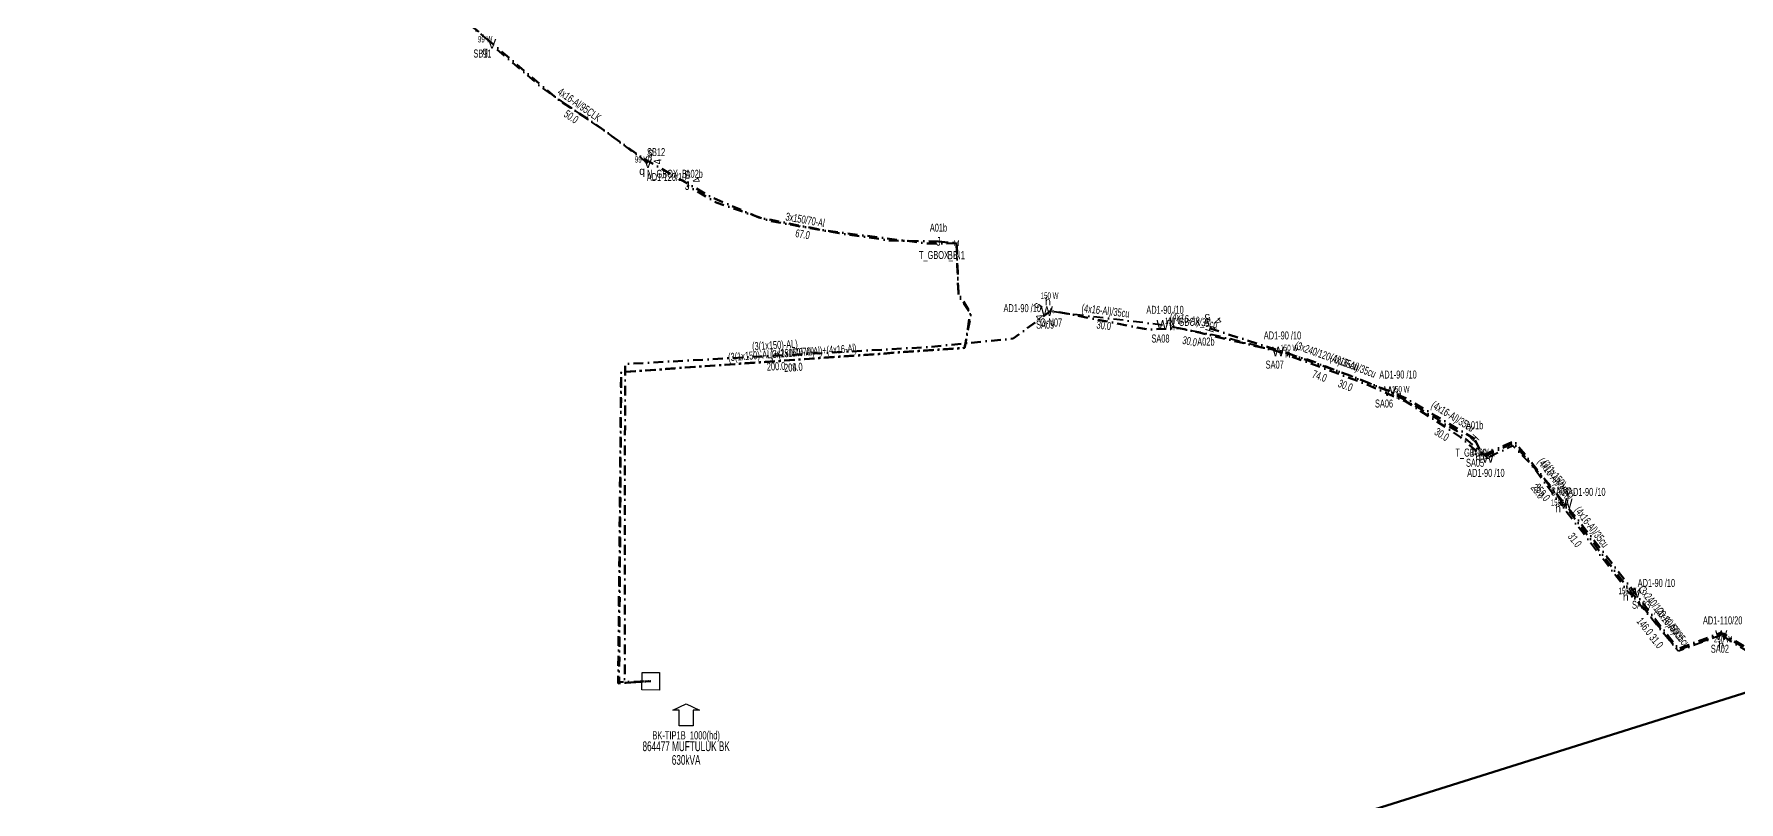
# Model space of a CAD drawing. Header units: millimetres. Extents: x 573825 to 575716, y 4090915 to 4092713.
# Drawn here: x 574848 to 575284.8, y 4091737.3 to 4091934 of the extents above; entities that cross this region are included whole.
import ezdxf
from ezdxf.enums import TextEntityAlignment as Align

# ---------------------------------------------------------------- set-up
doc = ezdxf.new("R2010")
doc.units = ezdxf.units.MM
doc.linetypes.add('DASHDOT', pattern=[5, 2.5, -1.25, 0, -1.25])
for name, color, linetype, lineweight in [('DIREK_AYD_MEVCUT', 190, 'Continuous', 25), ('DIREK_AYD_YENI', 152, 'Continuous', 25), ('DIREK_BOX_MEVCUT', 5, 'Continuous', 25), ('DIREK_BOX_YENI', 5, 'Continuous', 25), ('HAT_AYD_YERALTI_MEVCUT', 150, 'DASHDOT', 40), ('HAT_AYD_YERALTI_YENI', 4, 'DASHDOT', 40), ('HAT_BOX_YERALTI_MEVCUT', 192, 'DASHDOT', 50), ('HAT_BOX_YERALTI_YENI', 5, 'DASHDOT', 50), ('HAT_ENH_HAVAI_MEVCUT', 6, 'Continuous', 70), ('HAT_OG_YERALTI_MEVCUT', 48, 'DASHDOT', 70), ('HAT_OG_YERALTI_YENI', 1, 'DASHDOT', 70), ('NODE_OG_MEVCUT', 5, 'Continuous', 25), ('NODE_OG_YENI', 5, 'Continuous', 25), ('TRAFO_MEVCUT', 5, 'Continuous', 30)]:
    doc.layers.add(name, color=color, linetype=linetype, lineweight=lineweight)
doc.layers.add('GER_DUS_NOD_ISIM', color=5, linetype='Continuous')
doc.layers.add('LAMBA_GUCU', color=4, linetype='Continuous')
doc.styles.add('Direk', font='B_CAD')
doc.styles.get("Standard").update_dxf_attribs({"font": 'Arial'})

# ---------------------------------------------------------------- blocks, each defined once
blk = doc.blocks.new('MEV_BINA_KARE')
at = {"layer": 'TRAFO_MEVCUT', "linetype": 'Continuous'}
for p, q in [((-2.25, -2.25), (-2.25, 2.25)), ((-2.25, 2.25), (2.25, 2.25)), ((0, 1.8), (0, 2.7)), ((2.25, 2.25), (2.25, -2.25)), ((2.25, -2.25), (-2.25, -2.25))]:
    blk.add_line(p, q, dxfattribs=at)
blk = doc.blocks.new('MEV_BETKOSK')
at = {"layer": 'TRAFO_MEVCUT', "linetype": 'Continuous'}
for p, q in [((-3.4, 2), (0, 3.6)), ((-1.8, 2), (-3.4, 2)), ((-1.8, -2), (-1.8, 2)), ((0, 3.6), (3.4, 2)), ((3.4, 2), (1.8, 2)), ((1.8, 2), (1.8, -2)), ((1.8, -2), (-1.8, -2))]:
    blk.add_line(p, q, dxfattribs=at)

msp = doc.modelspace()

# ---------------------------------------------------------------- linework, layer by layer
at = {"layer": 'HAT_AYD_YERALTI_MEVCUT', "flags": 128}
for points in [[(575137.148656, 4091859.500853), (575107.475582, 4091863.068719)], [(575166.764433, 4091852.739719), (575152.090629, 4091856.549352), (575137.148656, 4091859.500853)], [(575195.397759, 4091842.542298), (575174.560001, 4091850.593849), (575166.764433, 4091852.739719)], [(575220.473503, 4091825.453893), (575212.664324, 4091832.217749), (575207.560687, 4091835.353719), (575195.397759, 4091842.542298)], [(575240.635, 4091813.786), (575239.467178, 4091813.170665), (575231.412041, 4091823.931345), (575226.868422, 4091828.589863), (575220.473503, 4091825.453893)], [(575258.092694, 4091790.928152), (575256.862902, 4091790.559215), (575250.345004, 4091799.106269), (575239.528668, 4091813.109175), (575240.635, 4091813.786)], [(575280.27224, 4091780.055337), (575269.30364, 4091775.947104), (575262.22268, 4091784.539415), (575257.293329, 4091790.436236), (575258.092694, 4091790.928152)], [(575308.992, 4091762.262), (575280.27224, 4091780.055337)]]:
    msp.add_lwpolyline(points, dxfattribs=at)
at = {"layer": 'HAT_AYD_YERALTI_YENI', "flags": 128}
for points in [[(574939.037152, 4091953.92814), (574965.324947, 4091931.552434)], [(575005.273749, 4091900.987047), (574995.164779, 4091908.557019), (574978.19944, 4091920.25634), (574966.491842, 4091930.224254), (574965.324947, 4091931.552434)]]:
    msp.add_lwpolyline(points, dxfattribs=at)
at = {"layer": 'HAT_BOX_YERALTI_MEVCUT', "flags": 128}
for points in [[(575079.717, 4091880.939), (575084.387489, 4091880.427361), (575084.821505, 4091866.972846), (575088.068611, 4091862.270869), (575086.375946, 4091853.619472), (574998.423223, 4091847.435569), (574997.912099, 4091768.046352), (575006, 4091768.24)], [(575217.089, 4091830.322), (575199.483082, 4091840.738236), (575187.116908, 4091845.83019), (575169.450946, 4091852.169153), (575149.304, 4091858.601)], [(575317.041, 4091747.275), (575316.736058, 4091754.988599), (575308.373473, 4091763.597143), (575280.769828, 4091780.438595), (575269.148293, 4091776.195813), (575256.557617, 4091791.866414), (575235.726686, 4091819.023471), (575227.069875, 4091829.214799), (575219.322186, 4091825.771382), (575217.089, 4091830.322)]]:
    msp.add_lwpolyline(points, dxfattribs=at)
at = {"layer": 'HAT_BOX_YERALTI_YENI', "flags": 128}
msp.add_lwpolyline([(575079.717, 4091880.939), (575067.475072, 4091881.11981), (575054.314708, 4091882.999862), (575036.185634, 4091886.222808), (575022.756691, 4091890.922938), (575015.370772, 4091895.2202)], dxfattribs=at)
at = {"layer": 'HAT_ENH_HAVAI_MEVCUT'}
msp.add_line((575460.10599, 4091819.808893), (575116.971819, 4091712.07555), dxfattribs=at)
at = {"layer": 'HAT_OG_YERALTI_MEVCUT', "flags": 128}
for points in [[(575084.312421, 4091880.469718), (575084.820665, 4091867.594193), (575087.870132, 4091862.681164), (575086.434201, 4091853.718294), (574998.393889, 4091847.413892), (574997.653392, 4091767.699492), (575006, 4091768.24)], [(575108.585, 4091863.202), (575098.858233, 4091856.014165), (575076.476019, 4091853.800539), (574999.428297, 4091849.499508), (574999.316682, 4091767.826757), (575006, 4091768.24)], [(575317.041, 4091747.275), (575316.684433, 4091754.812355), (575309.021883, 4091762.616804), (575280.076414, 4091780.631106), (575269.284989, 4091776.554346), (575245.68401, 4091806.903497), (575227.20701, 4091829.746781), (575218.997533, 4091826.005754), (575213.48991, 4091830.785955), (575199.473326, 4091839.921998), (575187.62674, 4091845.013952), (575166.461543, 4091852.793592), (575146.509397, 4091857.573793), (575141.313526, 4091858.716885), (575133.623637, 4091858.301215), (575108.585, 4091863.202)]]:
    msp.add_lwpolyline(points, dxfattribs=at)
at = {"layer": 'HAT_OG_YERALTI_YENI', "flags": 128}
msp.add_lwpolyline([(575084.312421, 4091880.469718), (575077.046251, 4091880.34409), (575050.751414, 4091883.676722), (575033.730731, 4091887.015033), (575021.333991, 4091892.364908), (575004.078215, 4091902.191767), (574990.254786, 4091912.018626), (574982.270617, 4091917.229176), (574959.983865, 4091936.224635), (574898.963594, 4091987.131138), (574886.238637, 4092000.215548), (574877.268961, 4092010.306434), (574848.006052, 4092059.060084), (574879.005563, 4092154.086144), (574893.157754, 4092196.530382), (574896.82554, 4092204.839669), (574899.854111, 4092209.403426), (574931.299944, 4092229.873424), (574928.173535, 4092241.943023)], dxfattribs=at)

# ---------------------------------------------------------------- block references
at = {"layer": 'TRAFO_MEVCUT', "rotation": 89.57871500000002}
msp.add_blockref('MEV_BINA_KARE', (575006, 4091768.24), dxfattribs=at)
at = {"layer": 'TRAFO_MEVCUT'}
msp.add_blockref('MEV_BETKOSK', (575015.068219, 4091758.842006), dxfattribs=at)

# ---------------------------------------------------------------- texts
at = {"layer": 'DIREK_AYD_MEVCUT', "color": 40, "style": 'Direk'}
for p in [(575107.77403, 4091865.550841), (575139.617774, 4091859.109118), (575169.197559, 4091852.165352), (575197.699237, 4091841.56598), (575217.975398, 4091825.551203), (575238.461719, 4091812.550343), (575255.81156, 4091789.905201), (575280.26847, 4091777.55534)]:
    msp.add_text('h', height=2, dxfattribs=at).set_placement(p, align=Align.MIDDLE_CENTER)
at = {"layer": 'DIREK_AYD_MEVCUT', "width": 0.53}
for s, p in [('AD1-90 /10', (575101.183048, 4091863.825328)), ('AD1-90 /10', (575137.767266, 4091863.399964)), ('SA09', (575107.057754, 4091859.593749)), ('AD1-90 /10', (575167.859437, 4091856.834272)), ('SA08', (575136.600227, 4091856.044088)), ('SA07', (575165.860206, 4091849.35854)), ('AD1-90 /10', (575197.467692, 4091846.813668)), ('SA06', (575193.871419, 4091839.392649)), ('SA05', (575217.202868, 4091824.207721)), ('AD1-90 /10', (575219.976236, 4091821.618487)), ('SA04', (575238.954049, 4091816.855919)), ('AD1-90 /10', (575245.837621, 4091816.744042)), ('AD1-90 /10', (575263.666017, 4091793.427454)), ('SA03', (575259.729392, 4091787.834414)), ('AD1-110/20', (575280.644687, 4091783.837832)), ('SA02', (575279.929267, 4091776.572182))]:
    msp.add_text(s, height=2.05, dxfattribs=at).set_placement(p, align=Align.MIDDLE_CENTER)
at = {"layer": 'DIREK_AYD_MEVCUT', "color": 32, "style": 'Direk'}
for s, rotation, p in [('5', 240.64372, (575105.296611, 4091864.294316)), ('4', 308.143719, (575105.509422, 4091861.524629))]:
    msp.add_text(s, height=2, rotation=rotation, dxfattribs=at).set_placement(p, align=Align.MIDDLE_CENTER)
at = {"layer": 'DIREK_AYD_MEVCUT', "style": 'Direk'}
for p in [(575107.475582, 4091863.068719), (575137.148656, 4091859.500853), (575166.764433, 4091852.739719), (575195.397759, 4091842.542298), (575220.473503, 4091825.453893), (575240.635, 4091813.786), (575258.092694, 4091790.928152), (575280.27224, 4091780.055337)]:
    msp.add_text('W', height=2.5, dxfattribs=at).set_placement(p, align=Align.MIDDLE_CENTER)
at = {"layer": 'DIREK_AYD_YENI', "style": 'Direk'}
for p in [(574965.324947, 4091931.552434), (575005.273749, 4091900.987047)]:
    msp.add_text('V', height=2.5, dxfattribs=at).set_placement(p, align=Align.MIDDLE_CENTER)
at = {"layer": 'DIREK_AYD_YENI', "width": 0.53}
for s, p in [('SB11', (574962.869535, 4091929.05825)), ('SB12', (575007.371663, 4091903.78861)), ('AD1-120/10', (575010.041992, 4091897.416409))]:
    msp.add_text(s, height=2.05, dxfattribs=at).set_placement(p, align=Align.MIDDLE_CENTER)
at = {"layer": 'DIREK_AYD_YENI', "color": 4, "style": 'Direk'}
for p in [(574963.571082, 4091929.770874), (575003.775238, 4091898.98593)]:
    msp.add_text('q', height=2, dxfattribs=at).set_placement(p, align=Align.MIDDLE_CENTER)
at = {"layer": 'DIREK_AYD_YENI', "color": 32, "style": 'Direk'}
for s, rotation, p in [('5', 165.672766, (575005.892398, 4091903.409292)), ('4', 98.172766, (575007.748358, 4091901.342443))]:
    msp.add_text(s, height=2, rotation=rotation, dxfattribs=at).set_placement(p, align=Align.MIDDLE_CENTER)
at = {"layer": 'DIREK_BOX_MEVCUT', "color": 32, "style": 'Direk'}
for s, rotation, p in [('5', 552.294485, (575148.707778, 4091861.336785)), ('4', 492.294485, (575151.375148, 4091860.485236))]:
    msp.add_text(s, height=2, rotation=rotation, dxfattribs=at).set_placement(p, align=Align.MIDDLE_CENTER)
at = {"layer": 'DIREK_BOX_MEVCUT', "width": 0.53}
for s, p in [('N_GBOX_A', (575143.941222, 4091860.313049)), ('A02b', (575148.239563, 4091855.266787)), ('A01b', (575217.089, 4091833.822)), ('T_GBOX_A', (575217.173112, 4091826.822))]:
    msp.add_text(s, height=2.05, dxfattribs=at).set_placement(p, align=Align.MIDDLE_CENTER)
at = {"layer": 'DIREK_BOX_MEVCUT', "style": 'Direk', "width": 0.8}
for rotation, p in [(72.843244, (575149.304, 4091858.601)), (47.193235, (575217.089, 4091830.322))]:
    msp.add_text('H', height=2.25, rotation=rotation, dxfattribs=at).set_placement(p, align=Align.MIDDLE_CENTER)
at = {"layer": 'DIREK_BOX_YENI', "width": 0.53}
for s, p in [('N_GBOX_B', (575010.158878, 4091898.252575)), ('A02b', (575017.130899, 4091898.24542)), ('A01b', (575079.717, 4091884.439)), ('T_GBOX_B', (575079.717, 4091877.439))]:
    msp.add_text(s, height=2.05, dxfattribs=at).set_placement(p, align=Align.MIDDLE_CENTER)
at = {"layer": 'DIREK_BOX_YENI', "color": 32, "style": 'Direk'}
for s, rotation, p in [('5', 539.808377, (575015.380136, 4091898.020185)), ('4', 479.808377, (575017.800312, 4091896.612083))]:
    msp.add_text(s, height=2, rotation=rotation, dxfattribs=at).set_placement(p, align=Align.MIDDLE_CENTER)
at = {"layer": 'DIREK_BOX_YENI', "style": 'Direk', "width": 0.8}
for p in [(575015.370772, 4091895.2202), (575079.717, 4091880.939)]:
    msp.add_text('J', height=2.25, dxfattribs=at).set_placement(p, align=Align.MIDDLE_CENTER)
at = {"layer": 'GER_DUS_NOD_ISIM', "width": 0.6}
msp.add_text('B-N1', height=2.1, dxfattribs=at).set_placement((575084.312421, 4091878.469718), align=Align.TOP_CENTER)
at = {"layer": 'HAT_AYD_YERALTI_MEVCUT', "lineweight": 30, "width": 0.53}
for rotation, p in [(353.143718, (575122.413591, 4091862.128708)), (348.826162, (575144.94908, 4091859.692877)), (338.873848, (575185.591598, 4091848.153815)), (328.431029, (575211.002497, 4091835.234152)), (306.817477, (575236.800542, 4091819.56976)), (307.683757, (575246.282211, 4091807.146937)), (309.492079, (575267.075072, 4091781.324411))]:
    msp.add_text('(4x16-Al)/35cu', height=2.05, rotation=rotation, dxfattribs=at).set_placement(p, align=Align.CENTER)
for s, rotation, p in [('30.0', 353.143718, (575122.210647, 4091860.440865)), ('30.0', 348.826162, (575144.290206, 4091856.357328)), ('30.0', 338.873848, (575184.366161, 4091844.982332)), ('30.0', 328.431029, (575209.222514, 4091832.337316)), ('28.0', 306.817477, (575234.078677, 4091817.53225)), ('31.0', 307.683757, (575243.591461, 4091805.068508)), ('31.0', 309.492079, (575264.451249, 4091779.162108))]:
    msp.add_text(s, height=2.05, rotation=rotation, dxfattribs=at).set_placement(p, align=Align.TOP_CENTER)
at = {"layer": 'HAT_AYD_YERALTI_YENI', "lineweight": 30, "width": 0.53}
msp.add_text('4x16-Al/95ÇLK', height=2.05, rotation=325.409802, dxfattribs=at).set_placement((574987.164657, 4091915.106428), align=Align.CENTER)
msp.add_text('50.0', height=2.05, rotation=325.409802, dxfattribs=at).set_placement((574986.199562, 4091913.706931), align=Align.TOP_CENTER)
at = {"layer": 'HAT_BOX_YERALTI_MEVCUT', "lineweight": 30, "width": 0.53}
for s, rotation, p in [('(3x150/70-Al)', 364.021814, (575042.339969, 4091851.375427)), ('(3x240/120-Al)/35cu', 340.260819, (575178.858083, 4091850.599779)), ('(3x240/120-Al)/50cu', 308.78043, (575264.178193, 4091785.095887))]:
    msp.add_text(s, height=2.05, rotation=rotation, dxfattribs=at).set_placement(p, align=Align.CENTER)
for s, rotation, p in [('208.0', 364.021814, (575042.4592, 4091849.679614)), ('74.0', 340.260819, (575177.709771, 4091847.399564)), ('146.0', 308.78043, (575261.527717, 4091782.966339))]:
    msp.add_text(s, height=2.05, rotation=rotation, dxfattribs=at).set_placement(p, align=Align.TOP_CENTER)
at = {"layer": 'HAT_BOX_YERALTI_YENI', "lineweight": 30, "width": 0.53}
msp.add_text('3x150/70-Al', height=2.05, rotation=349.919402, dxfattribs=at).set_placement((575045.398949, 4091885.448213), align=Align.CENTER)
msp.add_text('67.0', height=2.05, rotation=349.919402, dxfattribs=at).set_placement((575045.101392, 4091883.774457), align=Align.TOP_CENTER)
at = {"layer": 'HAT_OG_YERALTI_MEVCUT', "lineweight": 30, "width": 0.53}
for s, rotation, p in [('(3(1x150)-AL)+(3x150/70-Al)+(4x16-Al)', 364.095852, (575042.353334, 4091851.413922)), ('(3(1x150)-AL)', 363.195103, (575037.857406, 4091853.347381)), ('(3(1x150)-AL)', 308.967981, (575237.767256, 4091819.394245))]:
    msp.add_text(s, height=2.05, rotation=rotation, dxfattribs=at).set_placement(p, align=Align.CENTER)
for s, rotation, p in [('200.0', 363.195103, (575038.046909, 4091849.952666)), ('204.0', 364.095852, (575042.474756, 4091849.718264)), ('259.0', 308.967981, (575235.123764, 4091817.256033))]:
    msp.add_text(s, height=2.05, rotation=rotation, dxfattribs=at).set_placement(p, align=Align.TOP_CENTER)
at = {"layer": 'LAMBA_GUCU', "width": 0.55}
for s, p in [('99 W', (574963.570424, 4091932.712979)), ('99 W', (575003.77458, 4091901.928036)), ('150 W', (575108.184556, 4091867.017946)), ('150 W', (575140.028301, 4091860.576223)), ('150 W', (575169.608085, 4091853.632457)), ('150 W', (575198.109764, 4091843.033085)), ('150 W', (575218.385924, 4091827.018308)), ('150 W', (575238.872245, 4091814.017448)), ('150 W', (575256.222086, 4091791.372306)), ('250 W', (575280.678996, 4091779.022445))]:
    msp.add_text(s, height=1.65, dxfattribs=at).set_placement(p, align=Align.MIDDLE_CENTER)
at = {"layer": 'NODE_OG_MEVCUT', "style": 'Direk'}
msp.add_text('A', height=1.4, dxfattribs=at).set_placement((575108.585, 4091863.202), align=Align.MIDDLE_CENTER)
at = {"layer": 'NODE_OG_MEVCUT', "width": 0.6}
msp.add_text('O-N07', height=2.1, dxfattribs=at).set_placement((575108.585, 4091861.202), align=Align.TOP_CENTER)
at = {"layer": 'NODE_OG_YENI', "style": 'Direk'}
msp.add_text('M', height=1.4, dxfattribs=at).set_placement((575084.312421, 4091880.469718), align=Align.MIDDLE_CENTER)
at = {"layer": 'TRAFO_MEVCUT', "width": 0.6}
for s, height, p in [('864477 MUFTULUK BK', 2.5, (575015.068219, 4091750.342006)), ('BK-TIP1B_1000(hd)', 2.1, (575015.068219, 4091753.342006)), ('630kVA', 2.5, (575015.068219, 4091746.842006))]:
    msp.add_text(s, height=height, dxfattribs=at).set_placement(p, align=Align.CENTER)

doc.saveas('drawing.dxf')
